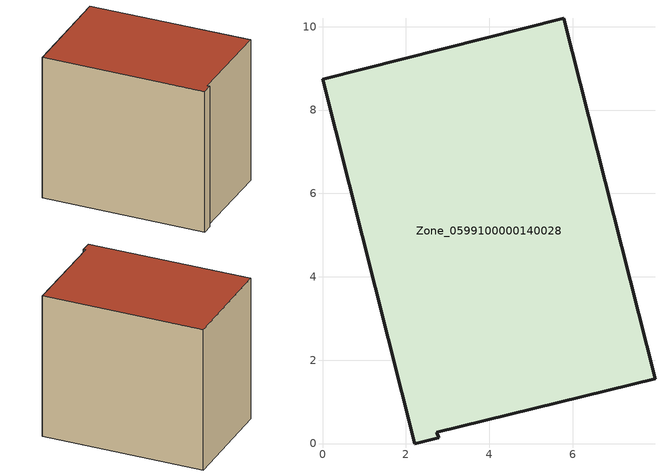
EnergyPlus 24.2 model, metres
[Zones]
Zone_0599100000140028
 floor ground (C_G): 7.98,1.55 2.75,0.27 2.79,0.14 2.21,0 0,8.74 5.79,10.2 z0
 wall outside (C_F): 7.98,1.55 5.79,10.2 0,8.74 2.21,0 2.79,0.14 2.75,0.27 7.98,1.55 z0:8.12
 roof outside (C_R): 2.75,0.27 7.98,1.55 5.79,10.2 0,8.74 2.21,0 2.79,0.14 z8.12
[BUILDING]
Pand.0599100000140028: North Axis=0; Terrain=City; Loads Convergence Tolerance Value=0.04; Temperature Convergence Tolerance Value=0.4; Solar Distribution=FullExterior; Maximum Number of Warmup Days=25; Minimum Number of Warmup Days=1
[Site:Location]
Rotterdam.The.Hague.AP_ZH_NLD Design_Conditions: Latitude=51.96; Longitude=4.45; Time Zone=1; Elevation=-4.5
[SITE:GROUNDTEMPERATURE:BUILDINGSURFACE]
18, 18, 18, 18, 18, 18, 18, 18, 18, 18, 18, 18
[MATERIAL] Thermal Absorptance=0.9; Solar Absorptance=0.7; Visible Absorptance=0.7
Name | Roughness | Thickness | Conductivity | Density | Specific Heat
G.TI.1965-1974 | MediumSmooth | 0.15 | 0.882353 | 540 | 1210
F.TI.1965-1974 | Rough | 0.3 | 0.697674 | 1920 | 840
R.TI.1965-1974 | MediumRough | 0.2 | 0.232558 | 1500 | 1000
[CONSTRUCTION]
C_G: G.TI.1965-1974
C_F: F.TI.1965-1974
C_R: R.TI.1965-1974
[ZONE]
Zone_0599100000140028: Type=1; Multiplier=1; Ceiling Height=Autocalculate; Volume=Autocalculate; Floor Area=autocalculate; Part of Total Floor Area=Yes
[ZONEINFILTRATION:DESIGNFLOWRATE]
Infil_Zone_0599100000140028: Zone or ZoneList or Space or SpaceList=Zone_0599100000140028; Schedule=AlwaysOn; Design Flow Rate Calculation Method=Flow/Area; Flow Rate per Floor Area=0.003; Constant Term Coefficient=1; Temperature Term Coefficient=0; Velocity Term Coefficient=0; Velocity Squared Term Coefficient=0
[HVACTEMPLATE:ZONE:IDEALLOADSAIRSYSTEM]
Zone_0599100000140028: Maximum Heating Supply Air Temperature=50; Minimum Cooling Supply Air Temperature=13; Maximum Heating Supply Air Humidity Ratio=0.0156; Minimum Cooling Supply Air Humidity Ratio=0.0077; Heating Limit=NoLimit; Cooling Limit=NoLimit; Dehumidification Control Type=ConstantSensibleHeatRatio; Cooling Sensible Heat Ratio=0.7; Dehumidification Setpoint=60; Humidification Control Type=None; Humidification Setpoint=30; Outdoor Air Method=None; Outdoor Air Flow Rate per Person=0.00944; Outdoor Air Flow Rate per Zone Floor Area=0; Outdoor Air Flow Rate per Zone=0; Demand Controlled Ventilation Type=None; Outdoor Air Economizer Type=NoEconomizer; Heat Recovery Type=None; Sensible Heat Recovery Effectiveness=0.7; Latent Heat Recovery Effectiveness=0.65
[ZONECONTROL:THERMOSTAT]
ThermostatControl_Zone_0599100000140028: Zone or ZoneList=Zone_0599100000140028; Control Type Schedule=DualSetpointControlType; Control 1=Thermostat_Zone_0599100000140028; Temperature Difference Between Cutout And Setpoint=0
[THERMOSTATSETPOINT:DUALSETPOINT]
Thermostat_Zone_0599100000140028: Heating Setpoint Temperature Schedule=HeatingSetpoint_Zone_0599100000140028; Cooling Setpoint Temperature Schedule=CoolingSetpoint_Zone_0599100000140028
[SCHEDULE:COMPACT]
HeatingSetpoint_Zone_0599100000140028: Through: 12/31, For: AllDays, Until: 24:00, 21
CoolingSetpoint_Zone_0599100000140028: Through: 12/31, For: AllDays, Until: 24:00, 24
DualSetpointControlType: Through: 12/31, For: AllDays, Until: 24:00, 4
AlwaysOn: Through: 12/31, For: AllDays, Until: 24:00, 1
